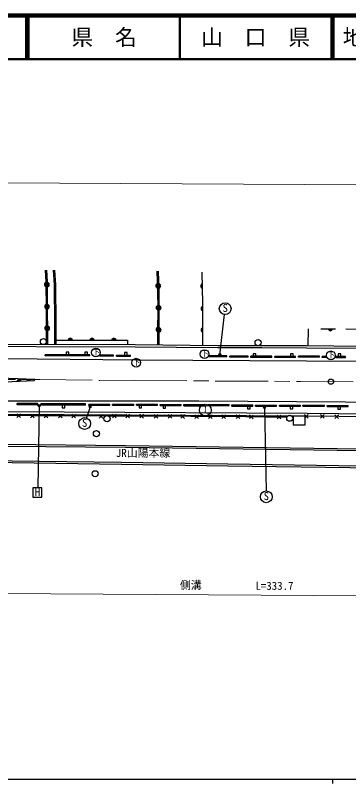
# Model space of a CAD drawing. Units: millimetres at full size, sheet at 1:1000; details may follow other scales. Extents: x 40000 to 680000, y 20000 to 380000.
# Drawn here: x 295256 to 371724, y 204000 to 380000 of the extents above; entities that cross this region are included whole.
import ezdxf
from ezdxf.enums import TextEntityAlignment as Align

# ---------------------------------------------------------------- set-up
doc = ezdxf.new("R2010")
doc.units = ezdxf.units.MM
doc.header["$LTSCALE"] = 1000
doc.linetypes.add('CHAIN', pattern=[18.5, 12, -1.5, 3.5, -1.5])
for name, color, linetype, lineweight in [('M-BGD', 7, 'Continuous', 25), ('M-BGD-EXST', 7, 'Continuous', 25), ('M-BMK', 2, 'CHAIN', 13), ('M-BMK-HTXT', 7, 'Continuous', 13), ('M-BMK-SRVR', 3, 'Continuous', 25), ('M-STR-HTXT', 7, 'Continuous', 13), ('M-STR-STRC', 7, 'Continuous', 25), ('M-TTL', 2, 'Continuous', 140), ('M-TTL-BAND', 7, 'Continuous', 25), ('M-TTL-LINE', 7, 'Continuous', 50)]:
    doc.layers.add(name, color=color, linetype=linetype, lineweight=lineweight)
doc.layers.add('M-TTL-TXT', color=7, linetype='Continuous')
doc.styles.add('ＭＳ ゴシック', font='')
doc.styles.get('ＭＳ ゴシック').set_extended_font_data('MS Gothic')

msp = doc.modelspace()

# ---------------------------------------------------------------- hatches: boundary and pattern name
at = {"layer": 'M-BGD'}
for points in [[(302314, 318833, 0.82183), (302323, 317842)], [(302623, 317823, 0.82183), (302615, 318813)], [(327880, 318524, 0.82183), (327906, 317534)], [(328207, 317530, 0.82183), (328181, 318521)], [(338154, 318463, 0.82183), (338178, 317473)], [(302359, 313790, 0.82183), (302367, 312799)], [(302667, 312789, 0.82183), (302659, 313780)], [(327972, 313541, 0.82183), (327981, 312551)], [(328283, 312519, 0.82183), (328272, 313510)], [(338264, 313314, 0.82183), (338268, 312323)], [(302400, 308837, 0.82183), (302408, 307846)], [(302709, 307795, 0.82183), (302700, 308786)], [(327970, 308531, 0.82183), (327968, 307540)], [(328268, 307423, 0.82183), (328270, 308414)], [(338280, 308409, 0.82183), (338283, 307418)], [(367043, 308168, 0.82183), (368034, 308162)], [(308351, 305629, 0.82183), (307360, 305629)], [(313359, 305629, 0.82183), (312368, 305629)], [(318358, 305629, 0.82183), (317367, 305629)]]:
    msp.add_hatch(color=256, dxfattribs=at).paths.add_polyline_path(points)
at = {"layer": 'M-BGD-EXST'}
for points in [[(342424, 302261, 1), (341924, 302261, 1)], [(300968, 290576, 1), (300468, 290576, 1)], [(312660, 290323, 1), (312160, 290323, 1)], [(352674, 290173, 1), (352174, 290173, 1)]]:
    msp.add_hatch(color=256, dxfattribs=at).paths.add_polyline_path(points)
at = {"layer": 'M-STR-STRC'}
for points in [[(296194, 296784, 0.00005), (296751, 296758), (296297, 296196), (295700, 296173)], [(298238, 296689, 0.00005), (298795, 296663), (298487, 296282), (297890, 296259)]]:
    msp.add_hatch(color=256, dxfattribs=at).paths.add_polyline_path(points)

# ---------------------------------------------------------------- linework, layer by layer
at = {"layer": 'M-BGD'}
for p, q in [((362400, 304269), (362539, 308221)), ((365375, 308179), (368710, 308158)), ((312338, 302241), (302078, 302241)), ((302078, 301991), (302078, 302241)), ((312338, 301991), (302078, 301991)), ((312338, 301991), (312338, 302241)), ((317809, 302175), (314642, 302175)), ((314642, 301925), (314642, 302175)), ((317809, 301925), (314642, 301925)), ((317809, 301925), (317809, 302175)), ((318462, 302175), (321658, 302175)), ((318462, 301925), (318462, 302175)), ((318462, 301925), (321658, 301925)), ((321658, 301925), (321658, 302175)), ((343813, 302000), (339546, 302000)), ((339546, 301750), (339546, 302000)), ((343813, 301750), (339546, 301750)), ((343813, 301750), (343813, 302000)), ((348652, 301964), (344430, 301964)), ((344430, 301714), (344430, 301964)), ((348652, 301714), (344430, 301714)), ((348652, 301714), (348652, 301964)), ((354129, 301892), (349259, 301892)), ((349259, 301642), (349259, 301892)), ((354129, 301642), (349259, 301642)), ((354129, 301642), (354129, 301892)), ((359508, 301874), (354782, 301874)), ((354782, 301624), (354782, 301874)), ((359508, 301624), (354782, 301624)), ((359508, 301624), (359508, 301874)), ((365012, 301910), (360250, 301910)), ((360250, 301660), (360250, 301910)), ((365012, 301660), (360250, 301660)), ((365012, 301660), (365012, 301910)), ((366625, 301883), (365644, 301883)), ((365644, 301633), (365644, 301883)), ((366625, 301633), (365644, 301633)), ((366625, 301633), (366625, 301883)), ((371014, 301829), (368790, 301829)), ((368790, 301579), (368790, 301829)), ((371014, 301579), (368790, 301579)), ((371014, 301579), (371014, 301829)), ((300402, 291065), (295675, 291065)), ((295675, 290815), (295675, 291065)), ((300402, 290815), (295675, 290815)), ((300402, 290815), (300402, 291065)), ((311376, 290978), (301100, 290978)), ((301100, 290728), (301100, 290978)), ((311376, 290728), (301100, 290728)), ((311376, 290728), (311376, 290978)), ((316907, 290874), (312084, 290874)), ((312084, 290624), (312084, 290874)), ((316907, 290624), (312084, 290624)), ((316907, 290624), (316907, 290874)), ((317515, 290951), (322445, 290951)), ((317515, 290701), (317515, 290951)), ((317515, 290701), (322445, 290701)), ((322445, 290701), (322445, 290951)), ((323017, 290961), (327850, 290961)), ((323017, 290711), (323017, 290961)), ((323017, 290711), (327850, 290711)), ((327850, 290711), (327850, 290961)), ((328455, 290854), (333321, 290854)), ((328455, 290604), (328455, 290854)), ((328455, 290604), (333321, 290604)), ((333321, 290604), (333321, 290854)), ((333945, 290822), (338693, 290822)), ((333945, 290572), (333945, 290822)), ((333945, 290572), (338693, 290572)), ((338693, 290572), (338693, 290822)), ((339385, 290844), (344336, 290844)), ((339385, 290594), (339385, 290844)), ((339385, 290594), (344336, 290594)), ((344336, 290594), (344336, 290844)), ((344905, 290745), (349761, 290745)), ((344905, 290495), (344905, 290745)), ((344905, 290495), (349761, 290495)), ((349761, 290495), (349761, 290745)), ((350378, 290715), (355182, 290715)), ((350378, 290465), (350378, 290715)), ((350378, 290465), (355182, 290465)), ((355182, 290465), (355182, 290715)), ((355844, 290685), (360708, 290685)), ((355844, 290435), (355844, 290685)), ((355844, 290435), (360708, 290435)), ((360708, 290435), (360708, 290685)), ((361244, 290728), (366185, 290728)), ((361244, 290478), (361244, 290728)), ((361244, 290478), (366185, 290478)), ((366185, 290478), (366185, 290728)), ((366821, 290656), (371648, 290656)), ((366821, 290406), (366821, 290656)), ((366821, 290406), (371648, 290406)), ((371648, 290406), (371648, 290656)), ((295571, 287865), (296422, 288695)), ((296409, 287850), (295574, 288706)), ((299605, 287818), (298759, 288664)), ((298767, 287823), (299608, 288664)), ((302717, 287818), (301872, 288664)), ((301879, 287823), (302721, 288663)), ((305960, 287810), (305116, 288658)), ((305122, 287817), (305965, 288656)), ((309055, 287803), (308211, 288651)), ((308217, 287810), (309060, 288649)), ((315366, 288570), (314514, 287740)), ((314528, 288585), (315363, 287729)), ((318361, 287774), (317512, 288617)), ((317522, 287776), (318361, 288619)), ((321470, 287768), (320627, 288617)), ((320631, 287776), (321475, 288614)), ((324634, 287756), (323792, 288605)), ((323796, 287764), (324640, 288602)), ((327969, 287742), (327127, 288591)), ((327131, 287750), (327976, 288588)), ((330316, 287732), (331168, 288562)), ((331154, 287716), (330320, 288573)), ((333235, 287702), (334092, 288526)), ((334073, 287680), (333244, 288543)), ((337258, 287659), (336413, 288505)), ((336420, 287664), (337261, 288505)), ((340424, 287659), (339578, 288505)), ((339586, 287664), (340427, 288505)), ((343492, 287650), (342650, 288500)), ((342653, 287659), (343499, 288496)), ((346734, 287633), (345893, 288483)), ((345896, 287642), (346742, 288479)), ((348989, 287619), (349841, 288449)), ((349827, 287604), (348992, 288460)), ((356159, 287568), (355313, 288414)), ((355321, 287573), (356162, 288414)), ((362425, 287740), (361587, 288593)), ((361587, 287752), (362436, 288586)), ((365276, 287717), (366126, 288549)), ((366114, 287704), (365277, 288558)), ((368557, 287684), (369407, 288516)), ((369396, 287671), (368558, 288525))]:
    msp.add_line(p, q, dxfattribs=at)
for points in [[(302404, 304558), (302409, 305592), (302411, 307567), (302369, 312616), (302313, 318959), (302161, 321611)], [(302704, 304557), (302709, 305591), (302711, 307568), (302669, 312619), (302613, 318969), (302460, 321629)], [(304332, 304553), (304336, 306393), (304327, 307948), (304293, 310029), (304287, 312197), (304251, 315474), (304221, 318280), (304010, 321603)], [(304632, 304553), (304636, 306393), (304627, 307951), (304593, 310032), (304587, 312199), (304551, 315477), (304521, 318291), (304309, 321622)], [(327973, 304460), (327967, 307772), (327984, 312723), (327919, 317042), (327806, 321362)], [(328273, 304457), (328267, 307772), (328284, 312724), (328219, 317048), (328106, 321370)], [(338293, 304361), (338262, 313982), (338089, 321177)], [(371105, 308158), (377453, 308060), (377538, 314820)], [(509026, 303320), (478195, 303405), (468201, 303427), (458479, 303637), (448946, 303871), (447336, 303917), (440328, 303719), (427641, 303751), (411104, 303865), (399899, 303923), (392565, 303943), (384134, 304098), (374579, 304156), (362055, 304273), (351782, 304306), (341708, 304328), (322722, 304510), (277316, 304617), (254225, 304863), (233068, 305354), (227920, 306450)], [(509025, 302820), (478194, 302905), (468195, 302927), (458468, 303137), (448933, 303371), (447336, 303417), (440334, 303219), (427639, 303251), (411101, 303365), (399897, 303423), (392560, 303443), (384127, 303598), (374575, 303656), (362052, 303773), (351781, 303806), (341705, 303828), (322719, 304010), (277312, 304117), (254216, 304363), (233010, 304855), (227437, 306041)], [(304634, 305629), (321021, 305629), (321021, 304514)], [(306921, 302241), (307521, 302241), (306921, 302241)], [(508482, 287383), (494280, 287258), (470958, 287440), (450091, 287609), (425762, 287666), (398439, 287802), (362195, 288164), (306445, 288500), (268857, 288603), (268072, 288984), (267682, 288928), (267141, 288576), (233533, 288850), (187034, 289321), (174703, 289465)], [(508477, 287983), (494280, 287858), (470962, 288040), (450094, 288209), (425765, 288266), (398443, 288402), (362200, 288764), (306448, 289100), (268995, 289203), (268168, 289604), (267466, 289504), (266965, 289178), (233538, 289450), (187041, 289921), (174710, 290065)], [(315772, 288148), (309900, 288223), (302703, 288239), (298908, 288240), (294344, 288297), (289987, 288364), (285341, 288397), (281050, 288438), (277423, 288430), (273404, 288331), (270199, 288422), (268493, 288488)], [(357541, 287990), (352531, 287990), (348099, 288048), (341714, 288081), (335518, 288081), (329762, 288156), (323798, 288181), (319201, 288198), (316674, 288190)], [(68338, 284325), (119672, 283760), (164369, 283125), (201146, 282619), (223030, 282238), (254834, 281786), (293042, 281334), (320558, 281092), (423065, 279606), (551480, 278071), (567791, 277936)], [(68343, 284725), (119677, 284160), (164374, 283525), (201153, 283019), (223037, 282638), (254839, 282186), (293046, 281734), (320563, 281492), (423071, 280005), (551484, 278471), (567793, 278336)], [(68366, 280675), (81625, 280472), (101271, 280135), (123465, 279916), (146335, 279562), (172397, 279280), (191677, 279038), (223572, 278580), (248904, 278146), (272756, 277784), (294542, 277539), (319605, 277209), (343978, 276827), (399967, 276042), (439867, 275665), (467723, 275253), (491897, 274988), (525720, 274631), (567777, 273975)], [(68372, 281075), (81632, 280872), (101277, 280535), (123470, 280316), (146340, 279962), (172401, 279680), (191682, 279438), (223579, 278980), (248910, 278546), (272761, 278184), (294547, 277939), (319610, 277609), (343984, 277227), (399972, 276442), (439872, 276065), (467729, 275653), (491901, 275388), (525725, 275031), (567779, 274375)]]:
    msp.add_lwpolyline(points, dxfattribs=at)
for points in [[(306921, 302241), (307521, 302241), (307521, 302841), (306921, 302841)], [(311175, 302241), (311775, 302241), (311775, 302841), (311175, 302841)], [(320315, 302175), (320915, 302175), (320915, 302775), (320315, 302775)], [(349792, 301892), (350392, 301892), (350392, 302492), (349792, 302492)], [(358363, 301874), (358963, 301874), (358963, 302474), (358363, 302474)], [(369317, 301829), (369917, 301829), (369917, 302429), (369317, 302429)], [(306582, 290728), (305982, 290728), (305982, 290128), (306582, 290128)], [(324235, 290711), (323635, 290711), (323635, 290111), (324235, 290111)], [(329734, 290604), (329134, 290604), (329134, 290004), (329734, 290004)], [(349134, 290495), (348534, 290495), (348534, 289895), (349134, 289895)], [(358881, 290435), (358281, 290435), (358281, 289835), (358881, 289835)], [(369825, 290406), (369225, 290406), (369225, 289806), (369825, 289806)], [(358974, 286234), (361724, 286217), (361735, 288167), (358985, 288183)]]:
    msp.add_lwpolyline(points, close=True, dxfattribs=at)
for centre in [(301707, 305267), (350948, 305015), (316284, 287611), (358220, 287701), (313850, 284170), (313569, 274992)]:
    msp.add_circle(centre, 700, dxfattribs=at)
for centre, start, end in [((302417, 318338), 101.67178, 259.32997), ((302521, 318317), 281.67178, 79.32997), ((327991, 318032), 102.67385, 260.33204), ((328096, 318023), 282.67385, 80.33204), ((338264, 317970), 102.55178, 260.20997), ((302461, 313295), 101.67178, 259.32997), ((302565, 313283), 281.67178, 79.32997), ((328074, 313047), 101.71347, 259.37166), ((328180, 313013), 281.84225, 79.50044), ((338364, 312819), 101.35515, 259.01334), ((302502, 308343), 101.64436, 259.30255), ((302607, 308290), 281.64436, 79.30255), ((328067, 308035), 101.07701, 258.7352), ((328171, 307919), 281.06734, 78.72553), ((338380, 307913), 101.35515, 259.01334), ((367539, 308263), 190.81345, 348.47164), ((307855, 305531), 11.1709, 168.8291), ((312864, 305531), 11.1709, 168.8291), ((317862, 305531), 11.1709, 168.8291)]:
    msp.add_arc(centre, 505, start, end, dxfattribs=at)
at = {"layer": 'M-BGD-EXST'}
for p, q in [((342174, 302261), (343226, 311476)), ((300718, 290576), (300406, 271740)), ((312410, 290323), (311589, 287774)), ((352424, 290173), (352791, 271060)), ((301364, 271740), (299264, 271740)), ((299264, 271740), (299264, 269640)), ((301364, 269640), (301364, 271740)), ((299264, 269640), (301364, 269640))]:
    msp.add_line(p, q, dxfattribs=at)
for centre, radius in [((343399, 312815), 1350), ((313744, 302749), 1000), ((338680, 302410), 1000), ((367658, 302111), 1000), ((322989, 300431), 1000), ((342174, 302261), 250), ((300718, 290576), 250), ((312410, 290323), 250), ((338842, 289566), 1350), ((352424, 290173), 250), ((311155, 286496), 1350), ((352827, 269711), 1350)]:
    msp.add_circle(centre, radius, dxfattribs=at)
at = {"layer": 'M-BMK'}
msp.add_lwpolyline([(67249, 297982), (75433, 297949), (93868, 297842), (110005, 297753), (122927, 297742), (140473, 297576), (180389, 297353), (188714, 297225), (197435, 297156), (212253, 297082), (221871, 296984), (236238, 296836), (256248, 296818), (268841, 296634), (278328, 296639), (300904, 296567), (314604, 296381), (322624, 296398), (341220, 296228), (360745, 296147), (378640, 295972)], dxfattribs=at)
at = {"layer": 'M-BMK-SRVR'}
msp.add_circle((367663, 296079), 600, dxfattribs=at)
at = {"layer": 'M-STR-HTXT'}
for p, q in [((219662, 342098), (509099, 340321)), ((174469, 248293), (508350, 246210))]:
    msp.add_line(p, q, dxfattribs=at)
at = {"layer": 'M-STR-STRC'}
for p, q in [((290353, 295964), (299586, 296325)), ((295700, 296173), (296194, 296784)), ((296297, 296196), (296751, 296758)), ((297890, 296259), (298238, 296689)), ((298487, 296282), (298795, 296663)), ((299586, 296325), (299749, 296619))]:
    msp.add_line(p, q, dxfattribs=at)
for points in [[(270086, 301616), (322905, 301100), (362072, 300864), (405458, 300752), (459781, 300284), (497492, 300082), (523532, 300073)], [(525868, 290332), (470701, 290668), (404661, 291130), (337388, 291593), (281193, 291650), (235511, 291912)]]:
    msp.add_lwpolyline(points, dxfattribs=at)
msp.add_arc((423746, 3008597), 2714810, 266.70959, 267.38214, dxfattribs=at)
at = {"layer": 'M-TTL'}
msp.add_line((680000, 380000), (40000, 380000), dxfattribs=at)
at = {"layer": 'M-TTL-BAND'}
for p, q in [((40000, 205000), (579000, 205000)), ((368000, 205000), (368000, 204000))]:
    msp.add_line(p, q, dxfattribs=at)
at = {"layer": 'M-TTL-LINE'}
for p, q in [((297750, 380000), (297750, 370000)), ((298250, 380000), (298250, 370000)), ((333000, 380000), (333000, 370000)), ((367750, 380000), (367750, 370000)), ((368250, 380000), (368250, 370000)), ((40000, 370000), (680000, 370000))]:
    msp.add_line(p, q, dxfattribs=at)

# ---------------------------------------------------------------- texts
at = {"layer": 'M-BGD-EXST', "style": 'ＭＳ ゴシック'}
for s, p in [('S', (342743, 311523)), ('工', (337562, 288290)), ('S', (310499, 285204)), ('S', (352172, 268418))]:
    msp.add_text(s, height=1833, rotation=358.508, dxfattribs=at).set_placement(p, align=Align.BOTTOM_LEFT)
for s, height, p in [('下', 1320, (312892, 301762)), ('下', 1320, (337828, 301423)), ('下', 1320, (366806, 301123)), ('下', 1320, (322137, 299443)), ('H', 1833, (299717, 269332))]:
    msp.add_text(s, height=height, dxfattribs=at).set_placement(p, align=Align.BOTTOM_LEFT)
at = {"layer": 'M-BMK-HTXT', "style": 'ＭＳ ゴシック'}
msp.add_text('JR山陽本線', height=1833, dxfattribs=at).set_placement((318325, 278290), align=Align.BOTTOM_LEFT)
at = {"layer": 'M-STR-HTXT', "style": 'ＭＳ ゴシック'}
for s, p in [('側溝', (333001, 247993)), ('L=333.7', (350335, 247851))]:
    msp.add_text(s, height=1833, dxfattribs=at).set_placement(p, align=Align.BOTTOM_LEFT)
at = {"layer": 'M-TTL-TXT', "style": 'ＭＳ ゴシック'}
for s, p in [('県\u3000名', (315625, 375000)), ('山\u3000口\u3000県', (350375, 375000))]:
    msp.add_text(s, height=3666, dxfattribs=at).set_placement(p, align=Align.MIDDLE_CENTER)
msp.add_text('地 名', height=3666, dxfattribs=at).set_placement((370380, 375000), align=Align.MIDDLE_LEFT)

doc.saveas('drawing.dxf')
